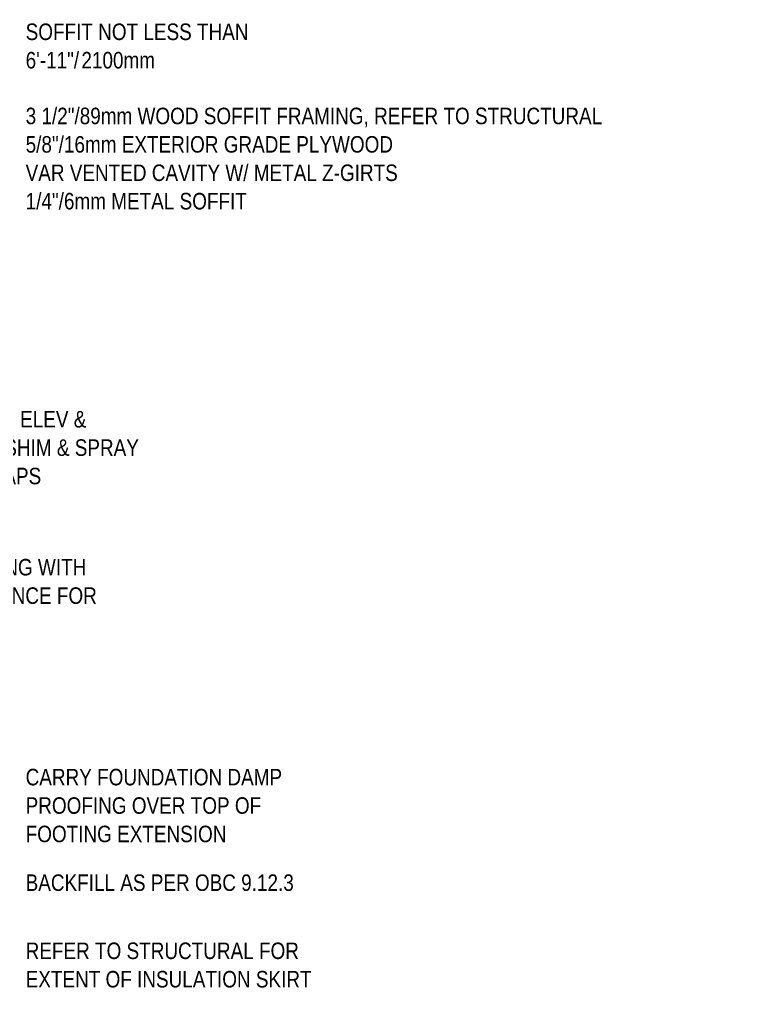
# Model space of a CAD drawing. Header units: millimetres. Extents: x 1380 to 25258, y -161 to 9352.
# Drawn here: x 10061 to 10938, y 495 to 1672 of the extents above; entities that cross this region are included whole.
import ezdxf

# ---------------------------------------------------------------- set-up
doc = ezdxf.new("R2010")
doc.units = ezdxf.units.MM
doc.layers.add('G-ANNO-TEXT', color=7, linetype='Continuous', lineweight=9)
doc.styles.add('Arial Narrow_2', font='ARIALN.TTF', dxfattribs={"height": 20})

msp = doc.modelspace()

# ---------------------------------------------------------------- texts
at = {"layer": 'G-ANNO-TEXT', "char_height": 20, "attachment_point": 1, "style": 'Arial Narrow_2', "bg_fill": 3, "box_fill_scale": 1.25, "bg_fill_color": 256, "bg_fill_true_color": 13158600, "bg_fill_transparency": 0}
for s, insert, width in [('SOFFIT NOT LESS THAN ', (10068.4, 1667.2), 343.924), ('3 1/2"/89mm WOOD SOFFIT FRAMING, REFER TO STRUCTURAL', (10068.4, 1565.3), 864.219), ('DOOR, REFER TO PLAN, ELEV & ', (9785.5, 1198.1), 450.548), ('CARRY FOUNDATION DAMP ', (10068.4, 764.7), 390.422), ('BACKFILL AS PER OBC 9.12.3', (10068.4, 636.9), 405.654), ('REFER TO STRUCTURAL FOR ', (10068.4, 554.4), 416.877)]:
    msp.add_mtext(s, dxfattribs=dict(at, insert=insert, width=width))
at = {"layer": 'G-ANNO-TEXT', "color": 1, "true_color": 0xff0000, "insert": (9785.5, 1018.9), "char_height": 20, "width": 448.143, "attachment_point": 1, "style": 'Arial Narrow_2', "bg_fill": 3, "box_fill_scale": 1.25, "bg_fill_color": 256, "bg_fill_true_color": 13158600, "bg_fill_transparency": 0}
msp.add_mtext('EXTERIOR HARDSCAPING WITH ', dxfattribs=at)

# ---------------------------------------------------------------- next in the draw order: texts
at = {"layer": 'G-ANNO-TEXT', "char_height": 20, "attachment_point": 1, "style": 'Arial Narrow_2', "bg_fill": 3, "box_fill_scale": 1.25, "bg_fill_color": 256, "bg_fill_true_color": 13158600, "bg_fill_transparency": 0}
for s, insert, width in [('6\'-11"/', (10068.4, 1632.8), 81.772), ('5/8"/16mm EXTERIOR GRADE PLYWOOD', (10068.4, 1530.9), 550.759), ('DOOR SCHEDULE C/W SHIM & SPRAY ', (9785.5, 1163.7), 526.709), ('PROOFING OVER TOP OF ', (10068.4, 730.3), 359.958), ('EXTENT OF INSULATION SKIRT', (10068.4, 520), 430.506)]:
    msp.add_mtext(s, dxfattribs=dict(at, insert=insert, width=width))
at = {"layer": 'G-ANNO-TEXT', "color": 1, "true_color": 0xff0000, "insert": (9785.5, 984.5), "char_height": 20, "width": 466.582, "attachment_point": 1, "style": 'Arial Narrow_2', "bg_fill": 3, "box_fill_scale": 1.25, "bg_fill_color": 256, "bg_fill_true_color": 13158600, "bg_fill_transparency": 0}
msp.add_mtext('FROST HEAVE RESISTANCE FOR ', dxfattribs=at)

# ---------------------------------------------------------------- next in the draw order: texts
at = {"layer": 'G-ANNO-TEXT', "char_height": 20, "attachment_point": 1, "style": 'Arial Narrow_2', "bg_fill": 3, "box_fill_scale": 1.25, "bg_fill_color": 256, "bg_fill_true_color": 13158600, "bg_fill_transparency": 0}
for s, insert, width in [('2100mm', (10135.9, 1632.8), 110.633), ('VAR VENTED CAVITY W/ METAL Z-GIRTS', (10068.4, 1496.5), 561.181), ('FOAM IN-FILL AT ALL GAPS ', (9785.5, 1129.3), 384.81), ('FOOTING EXTENSION', (10068.4, 695.9), 300.633)]:
    msp.add_mtext(s, dxfattribs=dict(at, insert=insert, width=width))
at = {"layer": 'G-ANNO-TEXT', "color": 1, "true_color": 0xff0000, "insert": (9785.5, 950.1), "char_height": 20, "width": 294.219, "attachment_point": 1, "style": 'Arial Narrow_2', "bg_fill": 3, "box_fill_scale": 1.25, "bg_fill_color": 256, "bg_fill_true_color": 13158600, "bg_fill_transparency": 0}
msp.add_mtext('FLUSH THRESHOLDS', dxfattribs=at)

# ---------------------------------------------------------------- next in the draw order: texts
at = {"layer": 'G-ANNO-TEXT', "insert": (10068.4, 1462.1), "char_height": 20, "width": 334.304, "attachment_point": 1, "style": 'Arial Narrow_2', "bg_fill": 3, "box_fill_scale": 1.25, "bg_fill_color": 256, "bg_fill_true_color": 13158600, "bg_fill_transparency": 0}
msp.add_mtext('1/4"/6mm METAL SOFFIT', dxfattribs=at)

doc.saveas('drawing.dxf')
